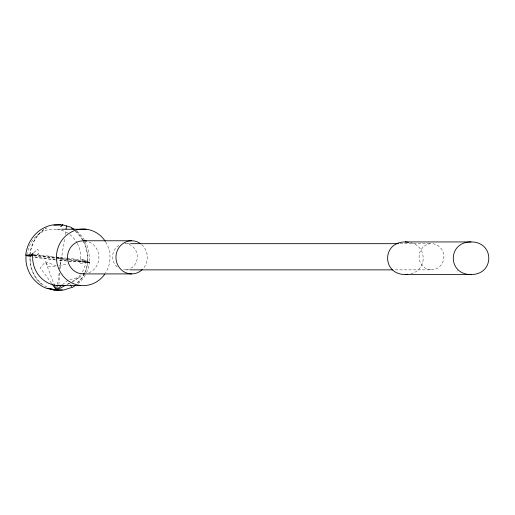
<?xml version="1.0" encoding="UTF-8"?>
<svg xmlns="http://www.w3.org/2000/svg" width="515" height="515" viewBox="0 0 515 515"><rect width="100%" height="100%" fill="white"/><g stroke="black" fill="none" stroke-linecap="round" stroke-linejoin="round"><path stroke-width="0.39" stroke-dasharray="2.58 1.93" d="M58.91 284.602L59.605 273.433M59.849 269.442L60.596 257.481L55.916 257.481M57.397 284.621L59.251 272.712M59.869 268.746L64.575 238.58M65.193 234.608L65.817 230.643M29.857 254.906C31.112 244.155 36.481 233.488 46.112 227.978M29.896 254.906C31.164 243.943 37.003 233.289 46.897 227.92M57.532 258.562L89.513 262.354L87.672 270.33L85.638 274.263M84.434 273.581L82.477 277.508L77.327 283.443M84.763 272.924L86.069 270.304L87.859 262.328L85.947 270.304L84.569 272.918M85.297 274.913L83.939 277.534L78.563 283.469M84.228 273.574L82.162 277.501L76.696 283.43M33.932 252.492L37.885 249.157L38.471 253.631L35.49 255.44M456.882 271.199L457.462 270.71M62.457 284.737L68.012 280.141M66.937 284.447L69.68 282.909M72.428 281.37L80.662 276.761L68.759 279.941M410.822 273.69C427.823 270.066 427.064 245.52 410.088 242.494M58.916 265.618L68.012 263.983M56.084 258.073L89.513 262.354L79.091 263.519L82.072 259.064L89.249 262.309L89.069 253.438L86.874 244.921L84.66 240.782M89.249 262.309L67.574 260.996M60.847 229.233L49.904 229.394A28.28 26.786 90 0 0 27.424 253.522M89.513 262.354L67.394 261.092M129.799 243.679L124.971 243.679A13.087 12.399 90 0 1 137.351 257.455A13.087 12.399 90 0 1 123.677 269.789M400.103 243.679L431.48 243.679M68.656 259.051L80.591 260.436L86.05 260.436A28.28 26.786 90 0 1 81.022 274.077M124.971 269.86L128.995 269.86M395.275 269.86L431.48 269.86A13.087 12.399 90 0 0 442.218 250.226A13.087 12.399 90 0 0 420.742 250.226A13.087 12.399 90 0 0 431.48 269.86M66.59 261.021L57.918 260.178M66.841 260.925L57.558 259.959M55.562 259.946L33.14 257.152M32.799 254.256L55.034 256.837M55.832 256.927L66.165 258.124M66.956 258.215L86.05 260.436M34.486 255.08L55.131 257.481M57.519 257.757L67.864 258.955M33.745 255.755L56.74 258.472M55.195 259.702L33.494 256.805M34.029 255.253L55.285 257.97M27.552 256.18L31.705 256.946M29.973 256.187L31.351 256.464M47.02 287.067C35.355 281.531 29.065 268.09 30.166 255.504M41.483 284.319C33.211 277.263 29.226 266.242 30.128 255.504M75.19 231.151L80.945 237.293L82.445 240.054M77.179 231.203L82.818 237.338L84.293 240.093M76.233 231.171L81.576 237.306L83.662 241.445M51.597 283.372L40.337 267.851L45.442 261.723L56.644 266.03L48.494 266.937L45.442 261.723L54.004 283.92M82.825 240.743L85.084 244.882L87.331 253.406L87.589 262.277L87.453 253.406L85.4 244.889L84.009 242.134M89.23 242.031A16.577 15.701 90 0 1 98.912 257.706A16.577 15.701 90 0 1 88.586 272.918M141.741 244.651A16.577 15.701 -90 0 1 142.752 269.062M117.169 266.944A13.087 12.399 90 0 1 118.772 245.436M80.552 274.727A28.28 26.786 90 0 1 70.903 282.889M70.201 283.231A28.28 26.786 90 0 1 66.532 284.608M56.895 229.233A28.28 26.786 90 0 1 69.184 234.074M69.815 234.544A28.28 26.786 90 0 1 76.87 242.681M77.224 243.325A28.28 26.786 90 0 1 80.591 260.436M105.749 242.05A28.28 26.786 -90 0 1 105.607 272.866"/><path stroke-width="0.77" d="M56.528 290.177L57.274 285.413M66.062 229.053L66.557 225.879M27.211 255.64L25.75 255.067C27.147 240.737 37.801 227.662 52.215 225.016L60.506 224.759M69.744 226.903L62.54 224.798L60.789 226.375L62.772 224.823L53.875 225.042M33.366 252.968L31.106 254.88L25.75 255.067M61.839 285.246L56.283 289.842L56.418 290.183L63.834 290.003L70.967 287.705M75.235 285.6L71.907 287.731L70.491 284.969M65.566 285.213L56.644 290.209L49.073 288.252M131.647 240.769L83.218 240.769L79.156 241.335A16.577 15.701 -90 0 0 67.517 257.346A16.577 15.701 -90 0 0 79.156 273.356L83.218 273.916L131.647 273.916M405.376 241.941C381.705 241.754 381.705 274.701 405.376 274.521L471.032 274.521C494.703 274.701 494.703 241.754 471.032 241.941L405.376 241.941L408.517 242.314M471.032 241.941C447.368 241.754 447.368 274.701 471.032 274.521M405.376 274.521L407.732 274.238M32.799 254.256A28.28 26.786 -90 0 0 56.496 285.452L63.487 285.297M62.321 289.977L54.809 290.138L47.979 288.278M61.633 229.233L86.147 229.233M130.604 243.679L398.494 243.679M129.799 269.86L392.861 269.86M56.496 285.452L80.288 285.452M32.954 255.665L26.065 255.652C24.726 269.545 33.327 283.256 46.331 288.252L54.397 290.157M33.295 255.157L31.106 254.88L31.364 255.472M70.343 226.935L74.07 229.259M71.688 228.184L72.988 229.04M52.066 284.023L56.283 289.842L54.287 284.66M142.256 269.557A16.577 15.701 -90 0 1 120.877 269.403A16.577 15.701 -90 0 1 119.474 246.878A16.577 15.701 -90 0 1 140.653 243.762M83.218 240.769A16.577 15.701 90 0 1 86.623 241.162M84.582 273.858A16.577 15.701 90 0 1 83.218 273.916M104.815 274.077A28.28 26.786 -90 0 1 65.032 278.1A28.28 26.786 -90 0 1 65.74 235.915A28.28 26.786 -90 0 1 105.363 241.432"/></g></svg>
